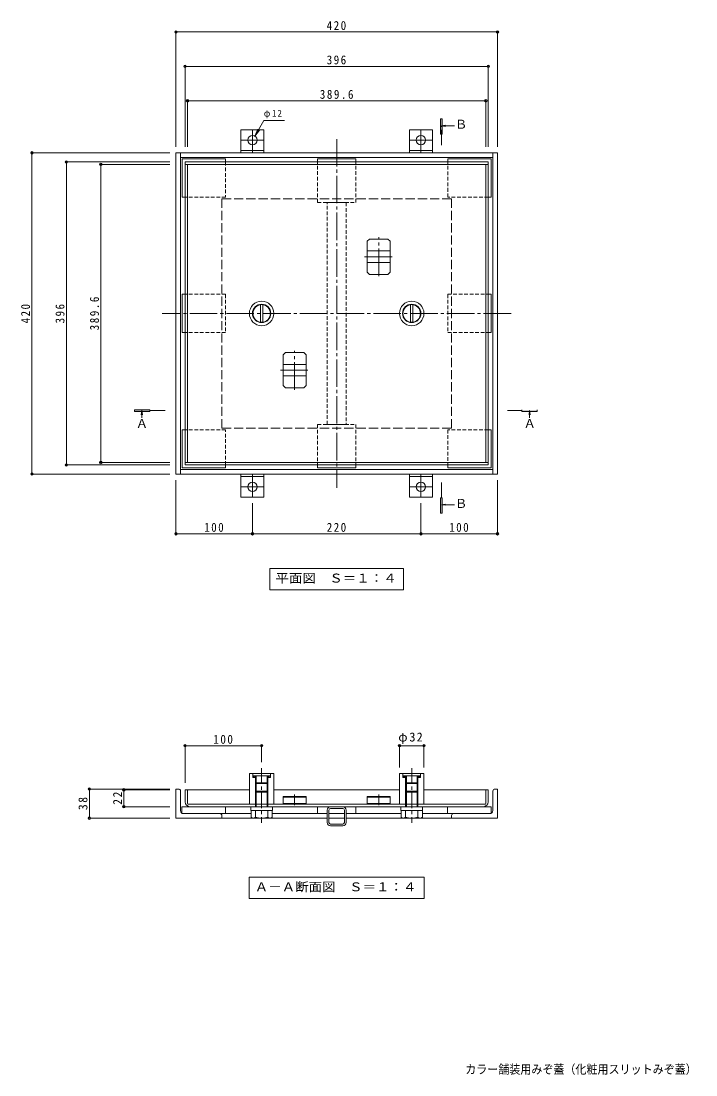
# Model space of a CAD drawing. Units: millimetres at full size, sheet at 1:4. Extents: x -796 to 1119, y -771 to 606.
# Drawn here: x -796 to 85, y -771 to 606 of the extents above; entities that cross this region are included whole.
import ezdxf
from ezdxf.enums import TextEntityAlignment as Align

# ---------------------------------------------------------------- set-up
doc = ezdxf.new("R2010")
doc.units = ezdxf.units.MM
doc.header["$LTSCALE"] = 4
doc.header["$PDMODE"] = 32
doc.header["$PDSIZE"] = 3.2
for name, pattern in [('CHAIN1', [8, 5, -1, 1, -1]), ('CHAIN2', [12, 9, -1, 1, -1]), ('DASHED1', [1.8, 1.2, -0.6]), ('DASHED3', [4, 3, -1])]:
    doc.linetypes.add(name, pattern=pattern)
for name, color, linetype, lineweight in [('4-0', 7, 'CHAIN2', 9), ('4-1', 2, 'Continuous', 9), ('4-2', 3, 'Continuous', 9), ('4-3', 4, 'Continuous', 9), ('4-4', 7, 'Continuous', 9), ('4-5', 4, 'Continuous', 9), ('4-6', 6, 'Continuous', 9), ('4-8', 5, 'Continuous', 5), ('4-9', 134, 'Continuous', 5), ('4-A', 3, 'Continuous', 9), ('4-B', 7, 'CHAIN2', 9)]:
    doc.layers.add(name, color=color, linetype=linetype, lineweight=lineweight)
doc.layers.add('F-4_F-4ﾚｲﾔ', color=2, linetype='Continuous')
doc.styles.add('ＭＳ ゴシック', font='')
doc.styles.get('ＭＳ ゴシック').set_extended_font_data('MS Gothic')

msp = doc.modelspace()

# ---------------------------------------------------------------- linework, layer by layer
at = {"layer": '4-0'}
for p, q in [((-383.753, 452.158), (-383.753, -3.815)), ((-155.767, 224.172), (-611.739, 224.172))]:
    msp.add_line(p, q, dxfattribs=at)
at = {"layer": '4-1', "linetype": 'DASHED3'}
for p, q in [((-533.753, 374.172), (-533.753, 74.172)), ((-233.753, 374.172), (-533.753, 374.172)), ((-233.753, 74.172), (-233.753, 374.172)), ((-533.753, 74.172), (-233.753, 74.172))]:
    msp.add_line(p, q, dxfattribs=at)
at = {"layer": '4-1'}
for p, q in [((-343.753, 318.473), (-340.753, 321.473)), ((-343.753, 278.296), (-343.753, 318.473)), ((-313.753, 278.296), (-313.753, 318.473)), ((-313.753, 305.885), (-343.753, 305.885)), ((-313.753, 290.885), (-343.753, 290.885)), ((-343.753, 278.296), (-340.753, 275.296)), ((-453.753, 170.046), (-453.753, 129.87)), ((-423.753, 170.046), (-426.753, 173.046)), ((-423.753, 170.046), (-423.753, 129.87)), ((-453.753, 157.458), (-423.753, 157.458)), ((-453.753, 142.458), (-423.753, 142.458)), ((-423.753, 129.87), (-426.753, 126.87)), ((-453.753, -408.238), (-423.753, -408.238)), ((-423.753, -407.372), (-423.753, -417.372)), ((-343.753, -408.238), (-313.753, -408.238)), ((-313.753, -407.372), (-313.753, -417.372)), ((-453.753, -416.372), (-423.753, -416.372)), ((-453.753, -417.372), (-423.753, -417.372)), ((-343.753, -416.372), (-313.753, -416.372)), ((-343.753, -417.372), (-313.753, -417.372))]:
    msp.add_line(p, q, dxfattribs=at)
for points in [[(-313.753, 318.473), (-316.753, 321.473), (-340.753, 321.473)], [(-313.753, 278.296), (-316.753, 275.296), (-340.753, 275.296)], [(-453.753, 170.046), (-450.753, 173.046), (-426.753, 173.046)], [(-453.753, 129.87), (-450.753, 126.87), (-426.753, 126.87)], [(-453.753, -417.372), (-453.753, -407.372), (-423.753, -407.372)], [(-343.753, -417.372), (-343.753, -407.372), (-313.753, -407.372)]]:
    msp.add_lwpolyline(points, dxfattribs=at)
at = {"layer": '4-2'}
for p, q in [((-581.753, 422.172), (-581.753, 26.172)), ((-185.753, 422.172), (-581.753, 422.172)), ((-185.753, 418.972), (-581.753, 418.972)), ((-578.553, 418.972), (-578.553, 29.372)), ((-188.953, 29.372), (-188.953, 418.972)), ((-185.753, 26.172), (-185.753, 422.172)), ((-581.753, 29.372), (-185.753, 29.372)), ((-581.753, 26.172), (-185.753, 26.172)), ((-581.753, -414.172), (-581.753, -398.572)), ((-497.753, -398.572), (-581.753, -398.572)), ((-578.553, -416.372), (-578.553, -398.572)), ((-301.753, -398.572), (-465.753, -398.572)), ((-185.753, -398.572), (-269.753, -398.572)), ((-188.953, -416.372), (-188.953, -398.572)), ((-185.753, -414.172), (-185.753, -398.572)), ((-189.953, -417.372), (-577.553, -417.372)), ((-575.353, -420.572), (-192.153, -420.572))]:
    msp.add_line(p, q, dxfattribs=at)
for centre, radius, start, end in [((-575.353, -414.172), 6.4, 180, 270), ((-577.553, -416.372), 1, 180, 270), ((-192.153, -414.172), 6.4, 270, 0), ((-189.953, -416.372), 1, 270, 0)]:
    msp.add_arc(centre, radius, start, end, dxfattribs=at)
at = {"layer": '4-3'}
for p, q in [((-593.753, 434.172), (-593.753, 14.172)), ((-173.753, 434.172), (-593.753, 434.172)), ((-587.753, 434.172), (-587.753, 14.172)), ((-179.753, 428.172), (-587.753, 428.172)), ((-179.753, 14.172), (-179.753, 434.172)), ((-173.753, 14.172), (-173.753, 434.172)), ((-593.753, 14.172), (-173.753, 14.172)), ((-587.753, 20.172), (-179.753, 20.172)), ((-590.253, -397.571), (-593.753, -397.571)), ((-593.753, -435.571), (-593.753, -397.571)), ((-177.253, -397.571), (-173.753, -397.571)), ((-173.753, -435.571), (-173.753, -397.571)), ((-587.753, -425.572), (-587.753, -400.072)), ((-179.753, -425.572), (-179.753, -400.072)), ((-593.753, -435.571), (-533.753, -435.571)), ((-583.753, -429.571), (-536.253, -429.571)), ((-528.853, -429.571), (-536.253, -429.571)), ((-533.753, -432.071), (-533.753, -435.571)), ((-533.753, -435.571), (-528.853, -435.571)), ((-495.653, -429.571), (-528.853, -429.571)), ((-528.853, -435.571), (-396.253, -435.571)), ((-396.253, -429.571), (-467.853, -429.571)), ((-373.553, -429.571), (-393.953, -429.571)), ((-393.953, -435.571), (-373.553, -435.571)), ((-299.653, -429.571), (-371.253, -429.571)), ((-371.253, -435.571), (-233.753, -435.571)), ((-238.853, -429.571), (-271.853, -429.571)), ((-231.253, -429.571), (-238.853, -429.571)), ((-233.753, -432.071), (-233.753, -435.571)), ((-173.753, -435.571), (-233.753, -435.571)), ((-183.753, -429.571), (-231.253, -429.571))]:
    msp.add_line(p, q, dxfattribs=at)
for centre, radius, start, end in [((-590.253, -400.072), 2.5, 0, 90), ((-177.253, -400.072), 2.5, 90, 180), ((-583.753, -425.572), 4, 180, 270), ((-183.753, -425.572), 4, 270, 0), ((-536.253, -432.071), 2.5, 0, 90), ((-231.253, -432.071), 2.5, 90, 180)]:
    msp.add_arc(centre, radius, start, end, dxfattribs=at)
at = {"layer": '4-4'}
for p, q in [((-593.753, 593.372), (-593.753, 442.172)), ((-173.753, 593.372), (-173.753, 442.172)), ((-593.753, 592.172), (-173.753, 592.172)), ((-581.753, 548.372), (-581.753, 442.172)), ((-581.753, 547.172), (-185.753, 547.172)), ((-185.753, 548.372), (-185.753, 442.172)), ((-578.553, 503.372), (-578.553, 442.172)), ((-578.553, 502.172), (-188.953, 502.172)), ((-188.953, 503.372), (-188.953, 442.172)), ((-782.953, 434.172), (-601.753, 434.172)), ((-781.753, 14.172), (-781.753, 434.172)), ((-737.953, 422.172), (-601.753, 422.172)), ((-736.753, 26.172), (-736.753, 422.172)), ((-692.953, 418.972), (-601.753, 418.972)), ((-691.753, 29.372), (-691.753, 418.972)), ((-692.953, 29.372), (-601.753, 29.372)), ((-782.953, 14.172), (-601.753, 14.172)), ((-737.953, 26.172), (-601.753, 26.172)), ((-593.753, -65.028), (-593.753, 6.172)), ((-173.753, -65.028), (-173.753, 6.172)), ((-493.753, -65.028), (-493.753, -23.828)), ((-273.753, -65.028), (-273.753, -23.828)), ((-593.753, -63.828), (-493.753, -63.828)), ((-493.753, -63.828), (-273.753, -63.828)), ((-273.753, -63.828), (-173.753, -63.828)), ((-581.753, -339.716), (-581.753, -389.571)), ((-581.753, -340.916), (-481.753, -340.916)), ((-481.753, -339.716), (-481.753, -362.348)), ((-301.753, -339.716), (-301.753, -369.372)), ((-301.753, -340.916), (-269.753, -340.916)), ((-269.753, -339.716), (-269.753, -369.372)), ((-707.953, -397.571), (-601.753, -397.571)), ((-706.753, -397.571), (-706.753, -435.571)), ((-662.953, -398.572), (-601.753, -398.572)), ((-661.753, -398.572), (-661.753, -420.572)), ((-662.953, -420.572), (-601.753, -420.572)), ((-707.953, -435.571), (-601.753, -435.571))]:
    msp.add_line(p, q, dxfattribs=at)
for p in [(-593.753, 592.172), (-173.753, 592.172), (-581.753, 547.172), (-185.753, 547.172), (-578.553, 502.172), (-188.953, 502.172), (-781.753, 434.172), (-736.753, 422.172), (-691.753, 418.972), (-736.753, 26.172), (-691.753, 29.372), (-781.753, 14.172), (-593.753, -63.828), (-493.753, -63.828), (-273.753, -63.828), (-173.753, -63.828), (-581.753, -340.916), (-481.753, -340.916), (-301.753, -340.916), (-269.753, -340.916), (-706.753, -397.571), (-661.753, -398.572), (-661.753, -420.572), (-706.753, -435.571)]:
    msp.add_point(p, dxfattribs=at)
at = {"layer": '4-5', "color": 7}
for p, q in [((-479.013, 476.302), (-490.753, 455.968)), ((-479.013, 476.302), (-452.013, 476.302)), ((-486.926, 465.207), (-490.753, 455.968)), ((-484.665, 463.901), (-490.753, 455.968)), ((-470.953, -109.152), (-296.553, -109.152)), ((-470.953, -109.152), (-470.953, -137.152)), ((-296.553, -109.152), (-296.553, -137.152)), ((-470.953, -137.152), (-296.553, -137.152)), ((-497.953, -512.711), (-269.553, -512.711)), ((-497.953, -512.711), (-497.953, -540.711)), ((-269.553, -512.711), (-269.553, -540.711)), ((-497.953, -540.711), (-269.553, -540.711))]:
    msp.add_line(p, q, dxfattribs=at)
at = {"layer": '4-5'}
for p, q in [((-248.035, 458.443), (-248.035, 478.443)), ((-247.035, 469.473), (-241.43, 470.211)), ((-247.035, 469.473), (-241.43, 468.735)), ((-247.035, 469.473), (-229.819, 469.473)), ((-647.965, 98.181), (-647.965, 96.181)), ((-627.965, 98.181), (-647.965, 98.181)), ((-638.199, 97.181), (-638.934, 91.595)), ((-638.199, 97.181), (-637.464, 91.595)), ((-638.199, 97.181), (-638.199, 87.778)), ((-627.965, 96.181), (-627.965, 98.181)), ((-131.745, 97.181), (-132.481, 91.595)), ((-131.745, 97.181), (-131.01, 91.595)), ((-121.808, 98.181), (-121.808, 96.181)), ((-647.965, 96.181), (-627.965, 96.181)), ((-248.035, -36.964), (-248.035, -16.964)), ((-247.035, -25.887), (-241.43, -25.149)), ((-247.035, -25.887), (-241.43, -26.625)), ((-247.035, -25.887), (-229.819, -25.887))]:
    msp.add_line(p, q, dxfattribs=at)
at = {"layer": '4-5', "linetype": 'CHAIN1'}
for p, q in [((-247.035, 444.172), (-247.035, 469.473)), ((-627.965, 97.181), (-604.774, 97.181)), ((-160.784, 97.181), (-141.808, 97.181)), ((-247.035, -16.964), (-247.035, 4.172))]:
    msp.add_line(p, q, dxfattribs=at)
at = {"layer": '4-5'}
for points in [[(-248.035, 478.443), (-246.035, 478.443), (-246.035, 458.443), (-248.035, 458.443)], [(-121.808, 96.181), (-141.808, 96.181), (-141.808, 98.181)], [(-131.745, 97.181), (-131.745, 88.334), (-131.745, 87.778)], [(-248.035, -16.964), (-246.035, -16.964), (-246.035, -36.964), (-248.035, -36.964)]]:
    msp.add_lwpolyline(points, dxfattribs=at)
for points in [[(-248.035, 478.443), (-248.035, 458.443), (-246.035, 478.443), (-246.035, 458.443)], [(-627.965, 98.181), (-627.965, 96.181), (-647.965, 98.181), (-647.965, 96.181)], [(-141.808, 98.181), (-141.808, 96.181), (-121.808, 98.181), (-121.808, 96.181)], [(-248.035, -16.964), (-248.035, -36.964), (-246.035, -16.964), (-246.035, -36.964)]]:
    msp.add_solid(points, dxfattribs=at)
at = {"layer": '4-6'}
for p, q in [((-483.253, 212.77), (-483.253, 235.573)), ((-480.253, 212.77), (-480.253, 235.573)), ((-287.253, 212.77), (-287.253, 235.573)), ((-284.253, 212.77), (-284.253, 235.573)), ((-493.253, -377.372), (-497.753, -377.372)), ((-497.753, -417.372), (-497.753, -377.372)), ((-493.753, -377.372), (-493.253, -377.872)), ((-493.253, -377.372), (-470.253, -377.372)), ((-493.253, -382.372), (-493.253, -377.372)), ((-493.253, -380.372), (-470.253, -380.372)), ((-493.253, -381.057), (-492.567, -380.372)), ((-493.253, -382.372), (-489.753, -382.372)), ((-492.446, -382.372), (-490.446, -380.372)), ((-490.325, -382.372), (-489.753, -381.8)), ((-489.753, -385.616), (-489.753, -380.372)), ((-489.753, -420.572), (-489.753, -385.616)), ((-488.753, -420.572), (-488.753, -380.372)), ((-474.753, -420.572), (-474.753, -380.372)), ((-473.753, -420.572), (-473.753, -380.372)), ((-473.753, -380.649), (-473.475, -380.372)), ((-473.354, -382.372), (-471.354, -380.372)), ((-471.233, -382.372), (-470.253, -381.392)), ((-470.253, -377.872), (-469.753, -377.372)), ((-465.753, -377.372), (-470.253, -377.372)), ((-465.753, -377.372), (-465.753, -417.372)), ((-297.253, -377.372), (-301.753, -377.372)), ((-301.753, -417.372), (-301.753, -377.372)), ((-297.753, -377.372), (-297.253, -377.872)), ((-297.253, -377.372), (-274.253, -377.372)), ((-297.253, -382.372), (-297.253, -377.372)), ((-297.253, -380.372), (-274.253, -380.372)), ((-297.253, -381.057), (-296.567, -380.372)), ((-297.253, -382.372), (-293.753, -382.372)), ((-296.446, -382.372), (-294.446, -380.372)), ((-294.325, -382.372), (-293.753, -381.8)), ((-293.753, -385.616), (-293.753, -380.372)), ((-293.753, -420.572), (-293.753, -385.616)), ((-292.753, -420.572), (-292.753, -380.372)), ((-278.753, -420.572), (-278.753, -380.372)), ((-277.753, -420.572), (-277.753, -380.372)), ((-277.753, -380.649), (-277.476, -380.372)), ((-277.354, -382.372), (-275.354, -380.372)), ((-275.233, -382.372), (-274.253, -381.392)), ((-274.253, -377.872), (-273.753, -377.372)), ((-269.753, -377.372), (-274.253, -377.372)), ((-269.753, -417.372), (-269.753, -377.372)), ((-489.753, -389.317), (-488.753, -390.372)), ((-489.753, -389.372), (-473.753, -389.372)), ((-488.753, -390.372), (-474.753, -390.372)), ((-474.753, -390.372), (-473.753, -389.372)), ((-293.753, -389.317), (-292.753, -390.372)), ((-293.753, -389.372), (-277.753, -389.372)), ((-292.753, -390.372), (-278.753, -390.372)), ((-278.753, -390.372), (-277.753, -389.372)), ((-489.753, -401.372), (-488.753, -400.372)), ((-489.753, -401.372), (-473.753, -401.372)), ((-488.753, -400.372), (-474.753, -400.372)), ((-474.753, -400.372), (-473.753, -401.372)), ((-293.753, -401.372), (-292.753, -400.372)), ((-293.753, -401.372), (-277.753, -401.372)), ((-292.753, -400.372), (-278.753, -400.372)), ((-278.753, -400.372), (-277.753, -401.372)), ((-495.753, -425.572), (-495.753, -420.572)), ((-495.753, -425.572), (-467.753, -425.572)), ((-495.653, -425.572), (-495.653, -429.571)), ((-489.753, -429.571), (-489.753, -425.572)), ((-473.753, -429.571), (-473.753, -425.572)), ((-467.853, -425.572), (-467.853, -429.571)), ((-467.753, -425.572), (-467.753, -420.572)), ((-299.753, -425.572), (-299.753, -420.572)), ((-299.753, -425.572), (-271.753, -425.572)), ((-299.653, -425.572), (-299.653, -429.571)), ((-293.753, -429.571), (-293.753, -425.572)), ((-277.753, -429.571), (-277.753, -425.572)), ((-271.853, -425.572), (-271.853, -429.571)), ((-271.753, -425.572), (-271.753, -420.572)), ((-495.653, -429.572), (-495.653, -434.475)), ((-493.753, -435.572), (-495.653, -434.475)), ((-493.753, -435.572), (-469.803, -435.572)), ((-489.753, -434.475), (-489.753, -429.572)), ((-473.753, -434.475), (-473.753, -429.571)), ((-469.762, -435.548), (-467.853, -434.446)), ((-467.853, -429.572), (-467.853, -434.446)), ((-299.653, -429.572), (-299.653, -434.475)), ((-297.753, -435.572), (-299.653, -434.475)), ((-297.753, -435.572), (-273.803, -435.572)), ((-293.753, -434.475), (-293.753, -429.572)), ((-277.753, -434.475), (-277.753, -429.571)), ((-273.762, -435.548), (-271.853, -434.446)), ((-271.853, -429.572), (-271.853, -434.446))]:
    msp.add_line(p, q, dxfattribs=at)
at = {"layer": '4-6', "linetype": 'CHAIN1'}
for p, q in [((-481.753, -370.348), (-481.753, -441.866)), ((-285.753, -370.348), (-285.753, -441.866))]:
    msp.add_line(p, q, dxfattribs=at)
at = {"layer": '4-6'}
for points in [[(-473.753, -382.372), (-470.253, -382.372), (-470.253, -377.372)], [(-277.753, -382.372), (-274.253, -382.372), (-274.253, -377.372)]]:
    msp.add_lwpolyline(points, dxfattribs=at)
for centre, radius in [((-481.753, 224.172), 16), ((-481.753, 224.172), 12), ((-481.753, 224.172), 11.5), ((-285.753, 224.172), 16), ((-285.753, 224.172), 12), ((-285.753, 224.172), 11.5)]:
    msp.add_circle(centre, radius, dxfattribs=at)
for centre, radius, start, end in [((-493.495, -428.67), 6.906, 267.86055, 302.81094), ((-481.753, -405.852), 29.72, 254.38446, 285.61554), ((-470.011, -428.67), 6.906, 237.18906, 272.13945), ((-297.495, -428.67), 6.906, 267.86055, 302.81094), ((-285.753, -405.852), 29.72, 254.38446, 285.61554), ((-274.011, -428.67), 6.906, 237.18906, 272.13945)]:
    msp.add_arc(centre, radius, start, end, dxfattribs=at)
at = {"layer": '4-8', "linetype": 'DASHED1'}
for p, q in [((-396.253, 369.172), (-371.253, 369.172)), ((-396.253, 79.172), (-396.253, 369.172)), ((-371.253, 369.172), (-371.253, 79.172)), ((-371.253, 79.172), (-396.253, 79.172))]:
    msp.add_line(p, q, dxfattribs=at)
at = {"layer": '4-8'}
for p, q in [((-396.253, -441.072), (-396.253, -425.072)), ((-393.953, -441.072), (-393.953, -425.072)), ((-375.753, -420.572), (-391.753, -420.572)), ((-375.753, -422.872), (-391.753, -422.872)), ((-373.553, -425.072), (-373.553, -441.072)), ((-371.253, -425.072), (-371.253, -441.072)), ((-375.753, -443.272), (-391.753, -443.272)), ((-375.753, -445.572), (-391.753, -445.572))]:
    msp.add_line(p, q, dxfattribs=at)
for centre, radius, start, end in [((-391.753, -425.072), 4.5, 90, 180), ((-391.753, -425.072), 2.2, 90, 180), ((-375.753, -425.072), 4.5, 0, 90), ((-375.753, -425.072), 2.2, 0, 90), ((-391.753, -441.072), 4.5, 180, 270), ((-391.753, -441.072), 2.2, 180, 270), ((-375.753, -441.072), 4.5, 270, 0), ((-375.753, -441.072), 2.2, 270, 0)]:
    msp.add_arc(centre, radius, start, end, dxfattribs=at)
at = {"layer": '4-9'}
for p, q in [((-585.753, 426.172), (-585.753, 376.172)), ((-528.753, 426.172), (-585.753, 426.172)), ((-528.753, 426.172), (-528.753, 422.172)), ((-408.753, 426.172), (-358.753, 426.172)), ((-408.753, 422.172), (-408.753, 426.172)), ((-358.753, 422.172), (-358.753, 426.172)), ((-181.753, 426.172), (-238.753, 426.172)), ((-238.753, 422.172), (-238.753, 426.172)), ((-181.753, 376.172), (-181.753, 426.172)), ((-581.753, 376.172), (-585.753, 376.172)), ((-181.753, 376.172), (-185.753, 376.172)), ((-185.753, 249.172), (-181.753, 249.172)), ((-181.753, 249.172), (-181.753, 199.172)), ((-581.753, 199.172), (-585.753, 199.172)), ((-185.753, 199.172), (-181.753, 199.172)), ((-581.753, 72.172), (-585.753, 72.172)), ((-585.753, 22.172), (-585.753, 72.172)), ((-181.753, 72.172), (-185.753, 72.172)), ((-181.753, 72.172), (-181.753, 22.172)), ((-528.753, 22.172), (-585.753, 22.172)), ((-528.753, 22.172), (-528.753, 26.172)), ((-408.753, 26.172), (-408.753, 22.172)), ((-408.753, 22.172), (-358.753, 22.172)), ((-358.753, 26.172), (-358.753, 22.172)), ((-238.753, 26.172), (-238.753, 22.172)), ((-181.753, 22.172), (-238.753, 22.172)), ((-585.853, -429.072), (-585.853, -421.072)), ((-529.353, -420.572), (-585.353, -420.572)), ((-528.853, -421.072), (-528.853, -429.072)), ((-408.753, -421.072), (-408.753, -429.072)), ((-408.253, -420.572), (-359.253, -420.572)), ((-358.753, -429.072), (-358.753, -421.072)), ((-238.853, -429.072), (-238.853, -421.072)), ((-182.353, -420.572), (-238.353, -420.572)), ((-181.853, -421.072), (-181.853, -429.072)), ((-529.353, -429.572), (-585.353, -429.572)), ((-182.353, -429.572), (-238.353, -429.572))]:
    msp.add_line(p, q, dxfattribs=at)
at = {"layer": '4-9', "linetype": 'DASHED1'}
for p, q in [((-408.753, 369.172), (-408.753, 422.172)), ((-358.753, 369.172), (-358.753, 422.172)), ((-238.753, 376.172), (-238.753, 422.172)), ((-185.753, 376.172), (-238.753, 376.172)), ((-408.753, 369.172), (-358.753, 369.172)), ((-528.753, 249.172), (-581.753, 249.172)), ((-528.753, 249.172), (-528.753, 199.172)), ((-238.753, 249.172), (-185.753, 249.172)), ((-238.753, 249.172), (-238.753, 199.172)), ((-528.753, 199.172), (-581.753, 199.172)), ((-238.753, 199.172), (-185.753, 199.172)), ((-528.753, 72.172), (-581.753, 72.172)), ((-528.753, 26.172), (-528.753, 72.172)), ((-408.753, 79.172), (-408.753, 26.172)), ((-238.753, 72.172), (-238.753, 26.172)), ((-185.753, 72.172), (-238.753, 72.172))]:
    msp.add_line(p, q, dxfattribs=at)
for points in [[(-528.753, 422.172), (-528.753, 376.172), (-581.753, 376.172)], [(-408.753, 79.172), (-358.753, 79.172), (-358.753, 26.172)]]:
    msp.add_lwpolyline(points, dxfattribs=at)
at = {"layer": '4-9'}
msp.add_lwpolyline([(-581.753, 249.172), (-585.753, 249.172), (-585.753, 199.172)], dxfattribs=at)
for centre, start, end in [((-585.353, -421.072), 90, 180), ((-529.353, -421.072), 0, 90), ((-408.253, -421.072), 90, 180), ((-359.253, -421.072), 0, 90), ((-238.353, -421.072), 90, 180), ((-182.353, -421.072), 0, 90), ((-585.353, -429.072), 180, 270), ((-529.353, -429.072), 270, 0), ((-408.253, -429.072), 180, 270), ((-359.253, -429.072), 270, 0), ((-238.353, -429.072), 180, 270), ((-182.353, -429.072), 270, 0)]:
    msp.add_arc(centre, 0.5, start, end, dxfattribs=at)
at = {"layer": '4-A'}
for p, q in [((-508.753, 464.172), (-508.753, 434.172)), ((-508.753, 464.172), (-478.753, 464.172)), ((-478.753, 464.172), (-478.753, 434.172)), ((-288.753, 464.172), (-258.753, 464.172)), ((-288.753, 464.172), (-288.753, 434.172)), ((-258.753, 464.172), (-258.753, 434.172)), ((-508.753, 437.372), (-478.753, 437.372)), ((-508.753, 434.172), (-478.753, 434.172)), ((-288.753, 437.372), (-258.753, 437.372)), ((-288.753, 434.172), (-258.753, 434.172)), ((-508.753, 14.172), (-478.753, 14.172)), ((-508.753, -15.828), (-508.753, 14.172)), ((-478.753, -15.828), (-478.753, 14.172)), ((-288.753, -15.828), (-288.753, 14.172)), ((-288.753, 14.172), (-258.753, 14.172)), ((-258.753, -15.828), (-258.753, 14.172)), ((-508.753, 10.972), (-478.753, 10.972)), ((-288.753, 10.972), (-258.753, 10.972)), ((-508.753, -15.828), (-478.753, -15.828)), ((-288.753, -15.828), (-258.753, -15.828))]:
    msp.add_line(p, q, dxfattribs=at)
at = {"layer": '4-A', "linetype": 'CHAIN2'}
for p, q in [((-493.753, 464.172), (-493.753, 434.172)), ((-273.753, 464.172), (-273.753, 434.172)), ((-508.753, 450.772), (-478.753, 450.772)), ((-288.753, 450.772), (-258.753, 450.772)), ((-493.753, -15.828), (-493.753, 14.172)), ((-273.753, -15.828), (-273.753, 14.172)), ((-508.753, -2.428), (-478.753, -2.428)), ((-288.753, -2.428), (-258.753, -2.428))]:
    msp.add_line(p, q, dxfattribs=at)
at = {"layer": '4-A'}
for centre in [(-493.753, 450.772), (-273.753, 450.772), (-493.753, -2.428), (-273.753, -2.428)]:
    msp.add_circle(centre, 6, dxfattribs=at)
at = {"layer": '4-B'}
for p, q in [((-328.753, 272.918), (-328.753, 323.851)), ((-347.324, 298.385), (-310.182, 298.385)), ((-438.753, 124.492), (-438.753, 175.424)), ((-457.324, 149.958), (-420.182, 149.958)), ((-438.753, -404.819), (-438.753, -418.489)), ((-328.753, -404.819), (-328.753, -418.489))]:
    msp.add_line(p, q, dxfattribs=at)

# ---------------------------------------------------------------- texts
at = {"layer": '4-4', "color": 2, "char_height": 11.73, "attachment_point": 7, "style": 'ＭＳ ゴシック'}
for s, insert in [('\\T1.27;\\W0.9;420', (-396.753, 594.572)), ('\\T1.27;\\W0.9;396', (-396.753, 549.572)), ('\\T1.28;\\W0.9;389.6', (-405.753, 504.572)), ('\\T1.27;\\W0.9;100', (-556.753, -61.428)), ('\\T1.27;\\W0.9;220', (-396.753, -61.428)), ('\\T1.27;\\W0.9;100', (-236.753, -61.428)), ('\\T1.27;\\W0.9;100', (-544.753, -338.516)), ('\\T1.19;φ32', (-303.253, -338.516))]:
    msp.add_mtext(s, dxfattribs=dict(at, insert=insert))
at = {"layer": '4-4', "color": 2, "char_height": 11.73, "attachment_point": 7, "rotation": 90, "style": 'ＭＳ ゴシック'}
for s, insert in [('\\T1.27;\\W0.9;420', (-784.153, 211.172)), ('\\T1.27;\\W0.9;396', (-739.153, 211.172)), ('\\T1.28;\\W0.9;389.6', (-694.153, 202.172)), ('\\T1.27;\\W0.95;38', (-709.153, -425.071)), ('\\T1.27;\\W0.95;22', (-664.153, -418.072))]:
    msp.add_mtext(s, dxfattribs=dict(at, insert=insert))
at = {"layer": '4-5', "color": 2, "style": 'ＭＳ ゴシック'}
for s, p in [('Ｂ', (-229.2, 462.175)), ('Ａ', (-646.121, 71.054)), ('Ａ', (-139.652, 71.054)), ('Ｂ', (-229.2, -33.536))]:
    msp.add_text(s, height=11.73, dxfattribs=at).set_placement(p, align=Align.BOTTOM_LEFT)
at = {"layer": '4-5', "color": 2, "style": 'ＭＳ ゴシック', "width": 1.1}
for s, p in [('平面図\u3000Ｓ＝１：４', (-463.753, -131.152)), ('Ａ－Ａ断面図\u3000Ｓ＝１：４', (-490.753, -534.711))]:
    msp.add_text(s, height=11.73, dxfattribs=at).set_placement(p, align=Align.BOTTOM_LEFT)
at = {"layer": '4-5', "color": 7, "insert": (-479.013, 479.102), "char_height": 8.798, "attachment_point": 7, "style": 'ＭＳ ゴシック'}
msp.add_mtext('\\T1.26;\\W0.95;φ12', dxfattribs=at)
at = {"layer": 'F-4_F-4ﾚｲﾔ', "style": 'ＭＳ ゴシック', "width": 0.9}
msp.add_text('カラー舗装用みぞ蓋（化粧用スリットみぞ蓋）\u3000石貼用（石貼高さ４０ｍｍ）集水桝用\u3000\u3000ＳＰＬＴＷ－Ｍ－３００', height=11.73, dxfattribs=at).set_placement((-215.853, -773.183), align=Align.BOTTOM_LEFT)

doc.saveas('drawing.dxf')
